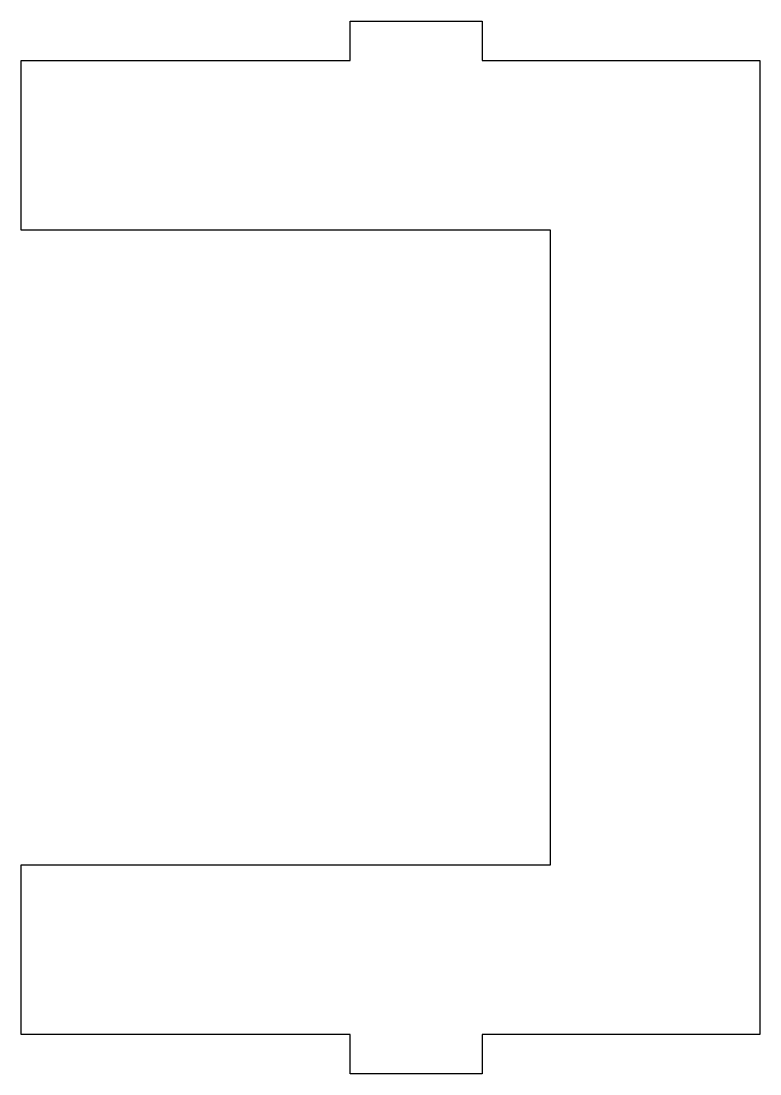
# Model space of a CAD drawing. Extents: x 3 to 59.1, y -80 to 0.
import ezdxf

# ---------------------------------------------------------------- set-up
doc = ezdxf.new("R2010")
doc.units = 0
doc.layers.get('0').update_dxf_attribs({"linetype": 'continuous'})

# ---------------------------------------------------------------- blocks, each defined once
blk = doc.blocks.new('BODY006')
at = {"color": 0}
for p, q in [((28, -3), (28, 0)), ((28, 0), (38, 0)), ((38, 0), (38, -3)), ((3, -15.9), (3, -3)), ((3, -3), (28, -3)), ((38, -3), (59.1, -3)), ((59.1, -3), (59.1, -77)), ((43.2, -15.9), (3, -15.9)), ((43.2, -64.1), (43.2, -15.9)), ((3, -77), (3, -64.1)), ((3, -64.1), (43.2, -64.1)), ((28, -77), (3, -77)), ((28, -80), (28, -77)), ((59.1, -77), (38, -77)), ((38, -77), (38, -80)), ((38, -80), (28, -80))]:
    blk.add_line(p, q, dxfattribs=at)

msp = doc.modelspace()

# ---------------------------------------------------------------- block references
at = {"color": 0}
msp.add_blockref('BODY006', (0, 0), dxfattribs=at)

doc.saveas('drawing.dxf')
